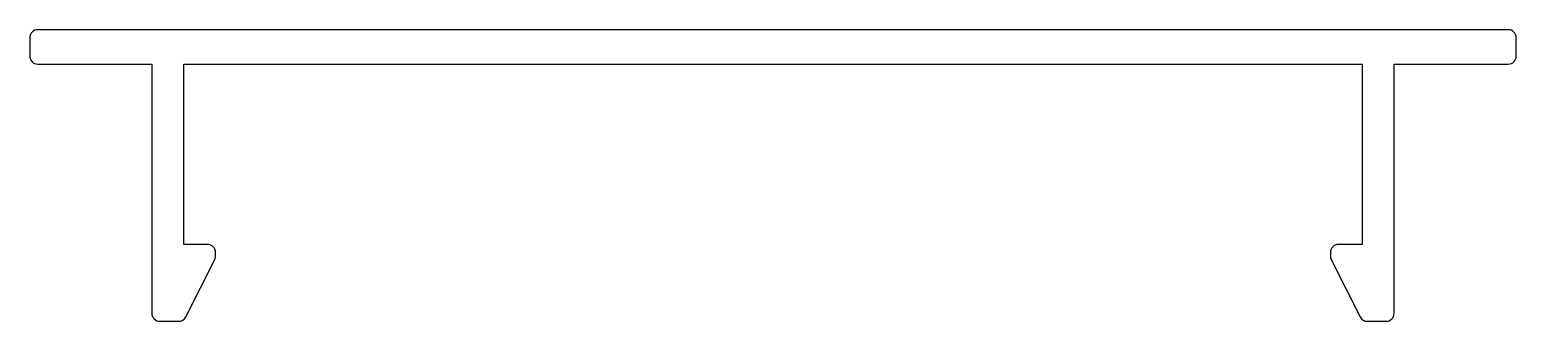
# Model space of a CAD drawing. Extents: x 627.6 to 683.6, y 485.4 to 496.4.
import ezdxf

# ---------------------------------------------------------------- set-up
doc = ezdxf.new("R2010")
doc.units = 0
doc.layers.get('0').update_dxf_attribs({"linetype": 'CONTINUOUS'})

msp = doc.modelspace()

# ---------------------------------------------------------------- linework, layer by layer
for p, q in [((683.29, 496.425), (627.89, 496.425)), ((627.59, 496.125), (627.59, 495.425)), ((683.59, 495.425), (683.59, 496.125)), ((627.89, 495.125), (632.19, 495.125)), ((632.19, 495.125), (632.19, 485.725)), ((633.39, 488.325), (633.39, 495.125)), ((633.39, 495.125), (677.79, 495.125)), ((677.79, 495.125), (677.79, 488.325)), ((678.99, 495.125), (683.29, 495.125)), ((678.99, 485.725), (678.99, 495.125)), ((634.29, 488.325), (633.39, 488.325)), ((677.79, 488.325), (676.89, 488.325)), ((633.473, 485.591), (634.559, 487.762)), ((634.59, 487.896), (634.59, 488.025)), ((676.59, 488.025), (676.59, 487.896)), ((676.622, 487.762), (677.707, 485.591)), ((632.49, 485.425), (633.205, 485.425)), ((677.976, 485.425), (678.69, 485.425))]:
    msp.add_line(p, q)
for centre, start, end in [((627.89, 496.125), 90, 180), ((683.29, 496.125), 0, 90), ((627.89, 495.425), 180, 270), ((683.29, 495.425), 270, 0), ((634.29, 488.025), 0, 90), ((676.89, 488.025), 90, 180), ((634.29, 487.896), 333.4349, 0), ((676.89, 487.896), 180, 206.5651), ((632.49, 485.725), 180, 270), ((633.205, 485.725), 270, 333.4349), ((677.976, 485.725), 206.5651, 270), ((678.69, 485.725), 270, 0)]:
    msp.add_arc(centre, 0.3, start, end)

doc.saveas('drawing.dxf')
